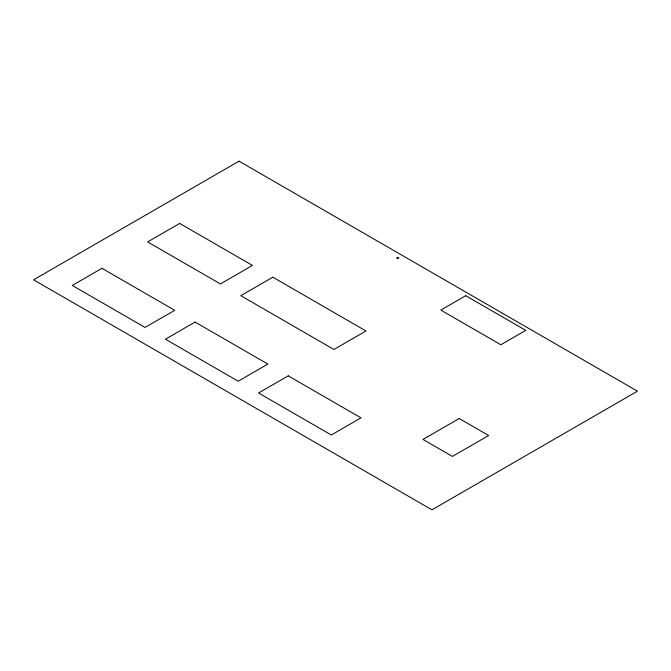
<?xml version="1.0" encoding="UTF-8"?>
<svg xmlns="http://www.w3.org/2000/svg" width="671" height="671" viewBox="0 0 671 671"><rect width="100%" height="100%" fill="white"/><g stroke="black" fill="none" stroke-linecap="round" stroke-linejoin="round"><path stroke-width="1.01" d="M239.044 161.174L33.55 279.815L431.956 509.826L637.45 391.185L239.044 161.174M101.958 268.308L72.283 285.435L145.037 327.44L174.712 310.312L101.958 268.308M179.694 223.426L147.654 241.921L220.407 283.925L252.447 265.431L179.694 223.426M195.093 322.08L165.427 339.207L238.18 381.212L267.855 364.085L195.093 322.08M272.837 277.198L240.788 295.693L333.932 349.474L365.972 330.971L272.837 277.198M397.744 257.387L396.611 258.041L397.744 258.696L398.876 258.041L397.744 257.387M288.236 375.852L258.561 392.988L331.315 434.993L360.99 417.857L288.236 375.852M465.733 295.71L440.822 310.094L500.843 344.751L525.762 330.367L465.733 295.71M459.207 418.511L422.965 439.43L452.413 456.431L488.647 435.504L459.207 418.511"/></g></svg>
